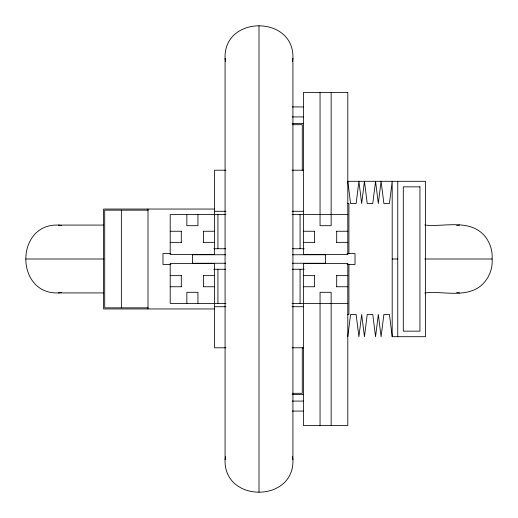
<?xml version="1.0" encoding="UTF-8"?>
<svg xmlns="http://www.w3.org/2000/svg" width="518" height="518" viewBox="0 0 518 518"><rect width="100%" height="100%" fill="white"/><g stroke="black" fill="none" stroke-linecap="round" stroke-linejoin="round"><path stroke-width="0.78" d="M103.619 292.916L58.417 292.916C14.957 294.664 14.957 223.336 58.417 225.084L103.619 225.084M424.741 225.084C443.9 227.149 468.194 218.861 483.534 234.667C489.607 241.187 492.747 250.11 492.1 259C492.994 270.124 487.665 281.3 478.457 287.607C462.438 297.649 442.366 290.883 424.741 292.916M225.084 58.417C223.336 14.957 294.664 14.957 292.916 58.417L292.916 459.583C294.664 503.043 223.336 503.043 225.084 459.583L225.084 58.417L225.531 61.331M347.798 336.7L350.576 314.497L356.125 314.497L358.903 336.7L361.674 314.497L364.452 336.7L367.223 314.497L372.772 314.497L375.55 336.7L378.328 314.497L381.099 336.7L383.877 314.497L389.426 314.497L392.197 336.7L425.498 336.7L425.498 181.3L347.798 181.3L350.576 203.503L356.125 203.503L358.903 181.3L361.674 203.503L364.452 181.3L367.223 203.503L372.772 203.503L375.55 181.3L378.328 203.503L381.099 181.3L383.877 203.503L389.426 203.503L392.197 181.3L392.197 336.7M225.084 459.583L225.531 456.669M292.469 61.331L292.916 58.417M456.669 225.531L459.583 225.084M58.417 292.916L61.331 292.469M292.178 106.928L303.399 106.928M292.178 116.919L303.399 116.919M292.178 123.582L303.399 123.582M292.644 124.689L302.292 124.689L302.292 170.649M225.9 170.202L214.601 170.202L214.601 254.61L170.202 254.61L170.202 214.601L225.9 214.601M292.1 170.202L303.399 170.202M347.798 203.503L348.912 203.503L348.912 253.367M214.601 209.052L103.6 209.052L103.6 308.948L214.601 308.948M147.999 210.159L104.707 210.159L104.707 307.841L147.999 307.841M214.601 211.273L225.9 211.273M292.1 211.273L303.399 211.273M292.1 214.601L347.798 214.601M170.202 231.248L181.501 231.248M203.296 231.248L214.601 231.248M303.399 231.248L314.704 231.248M336.499 231.248L347.798 231.248M170.202 242.353L181.501 242.353M203.296 242.353L214.601 242.353M303.399 242.353L314.704 242.353M336.499 242.353L347.798 242.353M213.804 248.744L225.699 248.744M292.301 248.744L304.195 248.744M170.934 253.496L162.982 253.496L162.982 264.504L170.934 264.504M347.066 253.496L355.018 253.496L355.018 264.504L347.066 264.504M192.398 254.752L225.699 254.752M292.301 254.752L325.602 254.752M25.9 259L103.827 259M392.197 259L397.753 259M424.63 259L492.1 259M192.398 263.248L225.699 263.248M292.301 263.248L325.602 263.248M213.804 269.256L225.699 269.256M292.301 269.256L304.195 269.256M170.202 275.647L181.501 275.647M203.296 275.647L214.601 275.647M303.399 275.647L314.704 275.647M336.499 275.647L347.798 275.647M170.202 286.752L181.501 286.752M203.296 286.752L214.601 286.752M303.399 286.752L314.704 286.752M336.499 286.752L347.798 286.752M225.9 303.399L170.202 303.399L170.202 263.39L214.601 263.39L214.601 347.798L225.9 347.798M292.1 303.399L347.798 303.399M214.601 306.727L225.9 306.727M292.1 306.727L303.399 306.727M347.798 314.497L348.912 314.497L348.912 264.633M292.1 347.798L303.399 347.798M292.644 393.311L302.292 393.311L302.292 347.351M292.178 394.418L303.399 394.418M292.178 401.081L303.399 401.081M292.178 411.072L303.399 411.072M58.417 225.084L61.331 225.531M456.669 292.469L459.583 292.916M292.469 456.669L292.916 459.583M397.753 181.3L397.753 336.7M336.7 231.248L336.7 242.353M336.7 275.647L336.7 286.752M331.151 92.502L331.151 225.699L320.053 225.699L320.053 92.502M331.151 425.498L331.151 292.301L320.053 292.301L320.053 425.498M325.602 254.597L325.602 263.403M314.497 231.248L314.497 242.353M314.497 275.647L314.497 286.752M300.071 214.601L300.071 248.504M300.071 269.496L300.071 303.399M259 25.9L259 492.1M217.929 214.601L217.929 248.504M217.929 269.496L217.929 303.399M203.503 231.248L203.503 242.353M203.503 275.647L203.503 286.752M197.947 214.601L197.947 225.699L186.849 225.699L186.849 214.601M197.947 303.399L197.947 292.301L186.849 292.301L186.849 303.399M192.398 254.597L192.398 263.403M181.3 231.248L181.3 242.353M181.3 275.647L181.3 286.752M147.999 209.052L147.999 308.948M121.361 210.159L121.361 307.841M347.798 92.502L303.399 92.502L303.399 254.61L347.798 254.61L347.798 92.502M419.949 186.849L403.302 186.849L403.302 331.151L419.949 331.151L419.949 186.849M347.798 263.39L303.399 263.39L303.399 425.498L347.798 425.498L347.798 263.39"/></g></svg>
